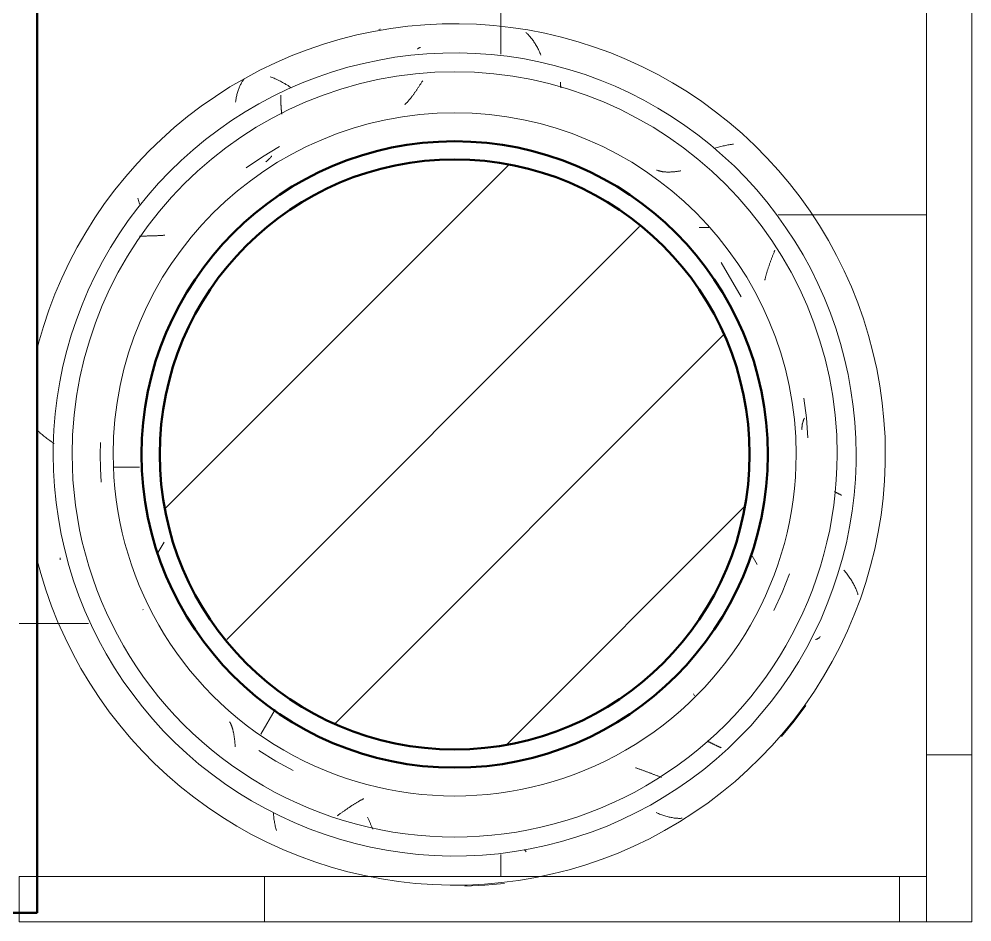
# Model space of a CAD drawing. Header units: millimetres. Extents: x -9358 to 257996, y -67499 to 9117.
# Drawn here: x 51170 to 52220, y -14528 to -13533 of the extents above; entities that cross this region are included whole.
import ezdxf

# ---------------------------------------------------------------- set-up
doc = ezdxf.new("R2010")
doc.units = ezdxf.units.MM
doc.header["$LTSCALE"] = 1000
for name, color, linetype, lineweight in [('A-COL-RFC', 8, 'Continuous', 18), ('A-COL-RFC-1', 8, 'Continuous', 9), ('A-COL-RFC-2', 8, 'Continuous', 50), ('A-WAL-CMU', 8, 'Continuous', 50), ('A-WAL-LOW-20', 8, 'Continuous', 18), ('A-WAL-PAT-1', 8, 'Continuous', 9)]:
    doc.layers.add(name, color=color, linetype=linetype, lineweight=lineweight)

# ---------------------------------------------------------------- blocks, each defined once
blk = doc.blocks.new('Concrete-Round-Column - 650-V34-01-Ground Floor Furniture Plan')
at = {"layer": 'A-COL-RFC-1'}
h = blk.add_hatch(dxfattribs=at)
h.set_pattern_fill('FP_73', color=256, style=0, pattern_type=2)
h.set_pattern_definition([(135, (-12905, -51650), (-106.066, -106.066), [])])
h.paths.add_polyline_path([(325, 0), (318.8, 63.4), (300.3, 124.4), (270.2, 180.6), (229.8, 229.8), (180.6, 270.2), (124.4, 300.3), (63.4, 318.8), (0, 325), (-63.4, 318.8), (-124.4, 300.3), (-180.6, 270.2), (-229.8, 229.8), (-270.2, 180.6), (-300.3, 124.4), (-318.8, 63.4), (-325, 0), (-318.8, -63.4), (-300.3, -124.4), (-270.2, -180.6), (-229.8, -229.8), (-180.6, -270.2), (-124.4, -300.3), (-63.4, -318.8), (0, -325), (63.4, -318.8), (124.4, -300.3), (180.6, -270.2), (229.8, -229.8), (270.2, -180.6), (300.3, -124.4), (318.8, -63.4), (321.9, -31.7)], flags=0)
at = {"layer": 'A-COL-RFC-2'}
for start, end in [(360, 180), (180, 360)]:
    blk.add_arc((0, 0), 325, start, end, dxfattribs=at)
blk = doc.blocks.new('Walls 205 - Walls 13-1778782-01-Ground Floor Furniture Plan')
at = {"layer": 'A-WAL-PAT-1'}
h = blk.add_hatch(dxfattribs=at)
h.set_pattern_fill('FP_143', color=256, style=0, pattern_type=2)
h.set_pattern_definition([(90, (34450, -30900), (-900, 6e-14), [700, -700]), (90, (34000, -31600), (-1800, 1e-13), [700, -700]), (0, (34000, -31600), (0, 700), [])])
h.paths.add_polyline_path([(36620, -31230), (36620, -30230), (34730, -30230), (34730, -31230), (36600, -31230)], flags=0)
h.paths.add_polyline_path([(36600, -30750), (36593.9, -30823.2), (36574.2, -30898.3), (36546.4, -30961.8), (36506.2, -31023.3), (36456.4, -31077.4), (36398.4, -31122.5), (36333.8, -31157.5), (36259.3, -31182.2), (36190.1, -31193.5), (36118.3, -31193.5), (36045.8, -31181.4), (35976.2, -31157.5), (35911.6, -31122.5), (35853.6, -31077.4), (35802.6, -31021.5), (35763.6, -30961.8), (35733.1, -30890.5), (35715.8, -30820), (35710, -30750), (35716.1, -30676.8), (35735.8, -30601.7), (35765.9, -30534.7), (35803.8, -30476.7), (35854.7, -30421.7), (35911.6, -30377.5), (35976.2, -30342.5), (36050.7, -30317.8), (36119.9, -30306.5), (36191.7, -30306.5), (36264.2, -30318.6), (36333.8, -30342.5), (36402.5, -30380.7), (36458.8, -30425.2), (36507.4, -30478.5), (36546.4, -30538.2), (36575.9, -30605.5), (36594.2, -30680), (36598.6, -30732.9)], flags=0)
h.paths.add_polyline_path([(35640, -30750), (35633.9, -30823.2), (35614.2, -30898.3), (35586.4, -30961.8), (35546.2, -31023.3), (35495.1, -31078.4), (35436, -31123.8), (35373.8, -31157.5), (35299.3, -31182.2), (35230.1, -31193.5), (35158.3, -31193.5), (35085.8, -31181.4), (35016.2, -31157.5), (34951.6, -31122.5), (34893.6, -31077.4), (34843.8, -31023.3), (34803.6, -30961.8), (34774.1, -30894.5), (34755.8, -30820), (34750, -30750), (34756.1, -30676.8), (34775.8, -30601.7), (34803.6, -30538.2), (34846.7, -30473.6), (34893.6, -30422.6), (34956.2, -30375), (35016.2, -30342.5), (35090.7, -30317.8), (35159.9, -30306.5), (35231.7, -30306.5), (35304.2, -30318.6), (35373.8, -30342.5), (35442.5, -30380.7), (35498.6, -30425), (35546.2, -30476.7), (35586.4, -30538.2), (35615.9, -30605.5), (35634.2, -30680)], flags=0)
at = {"layer": 'A-WAL-LOW-20'}
for p, q in [((36620, -30230), (34730, -30230)), ((36620, -31230), (36620, -30230))]:
    blk.add_line(p, q, dxfattribs=at)
blk = doc.blocks.new('Walls 208 - Walls 6-1778822-01-Ground Floor Furniture Plan')
at = {"layer": 'A-WAL-PAT-1'}
h = blk.add_hatch(dxfattribs=at)
h.set_pattern_fill('FP_145', color=256, style=0, pattern_type=2)
h.set_pattern_definition([(270, (35494.6, -30930), (900, 6e-14), [700, -700]), (270, (35944.6, -30230), (1800, 1e-13), [700, -700]), (180, (35944.6, -30230), (-9e-14, -700), [])])
h.paths.add_polyline_path([(36670, -30180), (34730, -30180), (34730, -30230), (36670, -30230)], flags=0)
at = {"layer": 'A-WAL-LOW-20'}
for p, q in [((34730, -30180), (36670, -30180)), ((36670, -30180), (36670, -30230)), ((36670, -30230), (34730, -30230))]:
    blk.add_line(p, q, dxfattribs=at)
blk = doc.blocks.new('Walls 209 - Walls 6-1778839-01-Ground Floor Furniture Plan')
at = {"layer": 'A-WAL-PAT-1'}
h = blk.add_hatch(dxfattribs=at)
h.set_pattern_fill('FP_146', color=256, style=0, pattern_type=2)
h.set_pattern_definition([(270, (36170, -31160.4), (900, 6e-14), [700, -700]), (270, (36620, -30460.4), (1800, 1e-13), [700, -700]), (180, (36620, -30460.4), (-9e-14, -700), [])])
h.paths.add_polyline_path([(36670, -30230), (36620, -30230), (36620, -31230), (36670, -31230), (36670, -30293.8)], flags=0)
at = {"layer": 'A-WAL-LOW-20'}
for p, q in [((36620, -31230), (36620, -30230)), ((36620, -30230), (36670, -30230)), ((36670, -30230), (36670, -31230)), ((36670, -31230), (36620, -31230))]:
    blk.add_line(p, q, dxfattribs=at)
blk = doc.blocks.new('FP_258-01-Ground Floor Furniture Plan')
at = {"layer": 'A-WAL-PAT-1'}
for p, q in [((49888.1, 1459.8), (49909.8, 1462.6)), ((49909.8, 1462.6), (49931.6, 1464.3)), ((49910.5, 1460.2), (49910, 1460.4)), ((49911, 1459.9), (49910.5, 1460.2)), ((49911.5, 1459.7), (49911, 1459.9)), ((49912, 1459.5), (49911.5, 1459.7)), ((49912.5, 1459.4), (49912, 1459.5)), ((49913, 1459.2), (49912.5, 1459.4)), ((49913.5, 1459), (49913, 1459.2)), ((49913.9, 1458.9), (49913.5, 1459)), ((49914.4, 1458.7), (49913.9, 1458.9)), ((49914.9, 1458.6), (49914.4, 1458.7)), ((49915.4, 1458.4), (49914.9, 1458.6)), ((49915.9, 1458.3), (49915.4, 1458.4)), ((49916.3, 1458.2), (49915.9, 1458.3)), ((49916.8, 1458.1), (49916.3, 1458.2)), ((49917.3, 1458), (49916.8, 1458.1)), ((49917.8, 1458), (49917.3, 1458)), ((49918.2, 1457.9), (49917.8, 1458)), ((49918.7, 1457.8), (49918.2, 1457.9)), ((49919.2, 1457.8), (49918.7, 1457.8)), ((49919.6, 1457.8), (49919.2, 1457.8)), ((49920.1, 1457.7), (49919.6, 1457.8)), ((49920.6, 1457.7), (49920.1, 1457.7)), ((49921, 1457.7), (49920.6, 1457.7)), ((49921.5, 1457.7), (49921, 1457.7)), ((49922, 1457.7), (49921.5, 1457.7)), ((49922.4, 1457.8), (49922, 1457.7)), ((49725.9, 1427.5), (49725.1, 1427.8)), ((49726.6, 1427.2), (49725.9, 1427.5)), ((49727.4, 1426.9), (49726.6, 1427.2)), ((49728.2, 1426.6), (49727.4, 1426.9)), ((49728.9, 1426.3), (49728.2, 1426.6)), ((49729.7, 1426), (49728.9, 1426.3)), ((49730.5, 1425.7), (49729.7, 1426)), ((49731.2, 1425.4), (49730.5, 1425.7)), ((49732, 1425.1), (49731.2, 1425.4)), ((49732.7, 1424.8), (49732, 1425.1)), ((49733.5, 1424.6), (49732.7, 1424.8)), ((49734.3, 1424.3), (49733.5, 1424.6)), ((49735, 1424), (49734.3, 1424.3)), ((49735.7, 1423.7), (49735, 1424)), ((49736.5, 1423.4), (49735.7, 1423.7)), ((49737.2, 1423.2), (49736.5, 1423.4)), ((49737.9, 1422.9), (49737.2, 1423.2)), ((49738.7, 1422.6), (49737.9, 1422.9)), ((49739.4, 1422.4), (49738.7, 1422.6)), ((49740.1, 1422.1), (49739.4, 1422.4)), ((49740.8, 1421.9), (49740.1, 1422.1)), ((49741.6, 1421.6), (49740.8, 1421.9)), ((49742.3, 1421.4), (49741.6, 1421.6)), ((49743, 1421.1), (49742.3, 1421.4)), ((49743.7, 1420.9), (49743, 1421.1)), ((49744.4, 1420.6), (49743.7, 1420.9)), ((49745.1, 1420.4), (49744.4, 1420.6)), ((49745.8, 1420.2), (49745.1, 1420.4)), ((49746.4, 1420), (49745.8, 1420.2)), ((49747.1, 1419.7), (49746.4, 1420)), ((49747.8, 1419.5), (49747.1, 1419.7)), ((49748.5, 1419.3), (49747.8, 1419.5)), ((49749.1, 1419.1), (49748.5, 1419.3)), ((49749.8, 1418.9), (49749.1, 1419.1)), ((49750.5, 1418.7), (49749.8, 1418.9)), ((49751.1, 1418.5), (49750.5, 1418.7)), ((49751.8, 1418.3), (49751.1, 1418.5)), ((49752.4, 1418.2), (49751.8, 1418.3)), ((49753.1, 1418), (49752.4, 1418.2)), ((49753.7, 1417.8), (49753.1, 1418)), ((49754.3, 1417.7), (49753.7, 1417.8)), ((49755, 1417.5), (49754.3, 1417.7)), ((49755.6, 1417.4), (49755, 1417.5)), ((49756.2, 1417.2), (49755.6, 1417.4)), ((49756.8, 1417.1), (49756.2, 1417.2)), ((49757.4, 1416.9), (49756.8, 1417.1)), ((49758, 1416.8), (49757.4, 1416.9)), ((49637.6, 1324.3), (49637.7, 1323.6)), ((49637.7, 1323.6), (49637.8, 1322.9)), ((49637.8, 1322.9), (49637.9, 1322.2)), ((49637.9, 1322.2), (49638, 1321.6)), ((49638, 1321.6), (49638.1, 1320.9)), ((49638.1, 1320.9), (49638.2, 1320.2)), ((49638.2, 1320.2), (49638.3, 1319.5)), ((49638.3, 1319.5), (49638.3, 1318.9)), ((49638.3, 1318.9), (49638.4, 1318.2)), ((49638.4, 1318.2), (49638.5, 1317.5)), ((49638.5, 1317.5), (49638.6, 1316.9)), ((49638.6, 1316.9), (49638.6, 1316.3)), ((49638.6, 1316.3), (49638.7, 1315.6)), ((49638.7, 1315.6), (49638.7, 1315)), ((49638.7, 1315), (49638.8, 1314.4)), ((49638.8, 1314.4), (49638.8, 1313.7)), ((49638.8, 1313.7), (49638.8, 1313.1)), ((49638.8, 1313.1), (49638.9, 1312.5)), ((49638.9, 1312.5), (49638.9, 1311.9)), ((49638.1, 1302), (49638, 1301.6)), ((49638.2, 1302.5), (49638.1, 1302)), ((49638.3, 1303), (49638.2, 1302.5)), ((49638.4, 1303.6), (49638.3, 1303)), ((49638.5, 1304.1), (49638.4, 1303.6)), ((49638.6, 1305.1), (49638.5, 1304.6)), ((49638.5, 1304.6), (49638.5, 1304.1)), ((49638.7, 1305.7), (49638.6, 1305.1)), ((49638.8, 1306.7), (49638.7, 1306.2)), ((49638.7, 1306.2), (49638.7, 1305.7)), ((49638.9, 1308.4), (49638.8, 1307.8)), ((49638.8, 1307.8), (49638.8, 1307.3)), ((49638.8, 1307.3), (49638.8, 1306.7)), ((49638.9, 1311.9), (49638.9, 1311.3)), ((49638.9, 1311.3), (49638.9, 1310.7)), ((49638.9, 1310.7), (49638.9, 1310.1)), ((49638.9, 1310.1), (49638.9, 1309.6)), ((49638.9, 1309.6), (49638.9, 1309)), ((49638.9, 1309), (49638.9, 1308.4)), ((49636.8, 1297.8), (49636.7, 1297.4)), ((49637, 1298.3), (49636.8, 1297.8)), ((49637.2, 1298.7), (49637, 1298.3)), ((49637.3, 1299.2), (49637.2, 1298.7)), ((49637.5, 1299.6), (49637.3, 1299.2)), ((49637.6, 1300.1), (49637.5, 1299.6)), ((49637.7, 1300.6), (49637.6, 1300.1)), ((49637.9, 1301.1), (49637.7, 1300.6)), ((49638, 1301.6), (49637.9, 1301.1)), ((49538.3, 1039.8), (49539, 1039.3)), ((49539, 1039.3), (49539.7, 1038.9)), ((49539.7, 1038.9), (49540.4, 1038.4)), ((49540.4, 1038.4), (49541, 1038)), ((49541, 1038), (49541.7, 1037.6)), ((49541.7, 1037.6), (49542.4, 1037.1)), ((49542.4, 1037.1), (49543, 1036.7)), ((49543, 1036.7), (49543.7, 1036.3)), ((49543.7, 1036.3), (49544.4, 1035.9)), ((49544.4, 1035.9), (49545, 1035.4)), ((49545, 1035.4), (49545.7, 1035)), ((49545.7, 1035), (49546.3, 1034.6)), ((49546.3, 1034.6), (49546.9, 1034.2)), ((49546.9, 1034.2), (49547.6, 1033.7)), ((49547.6, 1033.7), (49548.2, 1033.3)), ((49548.2, 1033.3), (49548.8, 1032.9)), ((49548.8, 1032.9), (49549.4, 1032.5)), ((49549.4, 1032.5), (49550, 1032.1)), ((49550, 1032.1), (49550.6, 1031.6)), ((49550.6, 1031.6), (49551.2, 1031.2)), ((49551.2, 1031.2), (49551.8, 1030.8)), ((49551.8, 1030.8), (49552.4, 1030.4)), ((49552.4, 1030.4), (49553, 1030)), ((49553, 1030), (49553.6, 1029.5)), ((49553.6, 1029.5), (49554.1, 1029.1)), ((49554.1, 1029.1), (49554.7, 1028.7)), ((49554.7, 1028.7), (49555.2, 1028.3)), ((49555.2, 1028.3), (49555.8, 1027.9)), ((49555.8, 1027.9), (49556.3, 1027.5)), ((49556.3, 1027.5), (49556.8, 1027.1)), ((49556.8, 1027.1), (49557.4, 1026.6)), ((49557.4, 1026.6), (49557.9, 1026.2)), ((49557.9, 1026.2), (49558.4, 1025.8)), ((49558.4, 1025.8), (49558.9, 1025.4)), ((49558.9, 1025.4), (49559.4, 1025)), ((49559.4, 1025), (49559.9, 1024.6)), ((49559.9, 1024.6), (49560.4, 1024.2)), ((49560.4, 1024.2), (49560.8, 1023.8)), ((49560.8, 1023.8), (49561.3, 1023.3)), ((49561.3, 1023.3), (49561.8, 1022.9)), ((49561.8, 1022.9), (49562.2, 1022.5)), ((49562.2, 1022.5), (49562.6, 1022.1)), ((49562.6, 1022.1), (49563.1, 1021.7)), ((49563.1, 1021.7), (49563.5, 1021.3)), ((49563.5, 1021.3), (49563.9, 1020.9)), ((49563.9, 1020.9), (49564.3, 1020.5)), ((49564.3, 1020.5), (49564.7, 1020)), ((49622, 863.4), (49610.7, 882.1)), ((49621.2, 873.3), (49621.6, 873)), ((49621.6, 873), (49622, 872.7)), ((49622, 872.7), (49622.3, 872.5)), ((49622.3, 872.5), (49622.7, 872.2)), ((49622.7, 872.2), (49623.1, 871.9)), ((49623.1, 871.9), (49623.4, 871.6)), ((49623.4, 871.6), (49623.8, 871.2)), ((49634.4, 845.3), (49622, 863.4)), ((49623.8, 871.2), (49624.1, 870.9)), ((49624.1, 870.9), (49624.5, 870.6)), ((49624.5, 870.6), (49624.8, 870.3)), ((49624.8, 870.3), (49625.1, 870)), ((49625.1, 870), (49625.4, 869.6)), ((49625.4, 869.6), (49625.7, 869.3)), ((49625.7, 869.3), (49626, 868.9)), ((49626, 868.9), (49626.3, 868.6)), ((49626.3, 868.6), (49626.6, 868.2)), ((49626.6, 868.2), (49626.9, 867.9)), ((49626.9, 867.9), (49627.1, 867.5)), ((49627.1, 867.5), (49627.4, 867.2)), ((49627.4, 867.2), (49627.6, 866.8)), ((49708.5, 755.6), (49708.5, 754.8)), ((49708.5, 754.8), (49708.6, 754.1)), ((49708.6, 754.1), (49708.7, 753.4)), ((49708.7, 753.4), (49708.7, 752.6)), ((49708.7, 752.6), (49708.7, 751.9)), ((49708.7, 751.9), (49708.8, 751.1)), ((49708.8, 751.1), (49708.8, 750.4)), ((49708.8, 750.4), (49708.9, 749.6)), ((49708.9, 749.6), (49708.9, 748.9)), ((49708.9, 748.9), (49708.9, 748.1)), ((49708.9, 748.1), (49709, 747.3)), ((49709, 747.3), (49709, 746.6)), ((49709, 746.6), (49709, 745.8)), ((49709, 745.8), (49709.1, 745)), ((49709.1, 745), (49709.1, 744.2)), ((49709.1, 744.2), (49709.1, 743.4)), ((49709.1, 743.4), (49709.1, 742.6)), ((49709.1, 742.6), (49709.2, 741.8)), ((49709.2, 741.8), (49709.2, 741)), ((49709.2, 741), (49709.2, 740.2)), ((49709.2, 740.2), (49709.2, 739.4)), ((49709.2, 739.4), (49709.3, 738.6)), ((49709.3, 738.6), (49709.3, 737.7)), ((49709.3, 737.7), (49709.3, 736.9)), ((49709.3, 736.9), (49709.3, 736.1)), ((49709.3, 736.1), (49709.4, 735.3)), ((49709.4, 735.3), (49709.4, 734.4)), ((49709.4, 734.4), (49709.4, 733.6)), ((49709.4, 733.6), (49709.4, 732.7)), ((49709.4, 732.7), (49709.4, 731.9)), ((49709.4, 731.9), (49709.5, 731.1)), ((49709.5, 731.1), (49709.5, 730.2)), ((49709.5, 730.2), (49709.5, 729.4)), ((49709.5, 729.4), (49709.5, 728.5)), ((49709.5, 728.5), (49709.6, 727.7)), ((49950, 684.3), (49936.8, 684.6))]:
    blk.add_line(p, q, dxfattribs=at)
blk = doc.blocks.new('FP_259-01-Ground Floor Furniture Plan')
at = {"layer": 'A-WAL-LOW-20', "flags": 128}
blk.add_lwpolyline([(50066.4, 615), (50081.1, 618.9), (50099.3, 624.5), (50117.2, 630.9), (50134.8, 637.9), (50152.1, 645.7), (50169.1, 654.1), (50185.8, 663.2), (50202.1, 672.9), (50217.9, 683.3), (50233.4, 694.4), (50248.4, 706), (50262.9, 718.2), (50276.9, 731), (50290.4, 744.4), (50303.4, 758.3), (50315.8, 772.6), (50327.6, 787.5), (50338.7, 802.8), (50349.3, 818.6), (50359.3, 834.8), (50368.5, 851.3), (50377.1, 868.2), (50385.1, 885.5), (50392.3, 903), (50398.8, 920.9), (50404.6, 938.9), (50409.7, 957.2), (50414, 975.7), (50417.6, 994.3), (50420.5, 1013.1), (50422.6, 1032), (50423.9, 1050.9), (50424.5, 1069.9), (50424.3, 1088.9), (50423.4, 1107.8), (50421.7, 1126.7), (50419.3, 1145.5), (50416.1, 1164.3), (50412.1, 1182.8), (50407.5, 1201.2), (50402, 1219.4), (50395.9, 1237.4), (50389.1, 1255.1), (50381.5, 1272.5), (50373.3, 1289.6), (50364.3, 1306.3), (50354.8, 1322.7), (50344.5, 1338.7), (50333.7, 1354.3), (50322.2, 1369.4), (50310.1, 1384), (50297.5, 1398.2), (50284.3, 1411.8), (50270.5, 1424.9), (50256.3, 1437.5), (50241.5, 1449.4), (50226.3, 1460.8), (50210.7, 1471.5), (50194.6, 1481.6), (50178.2, 1491.1), (50161.4, 1499.9), (50144.2, 1508), (50126.7, 1515.4), (50109, 1522.1), (50091, 1528.1), (50072.7, 1533.4), (50054.3, 1537.9), (50035.7, 1541.7), (50017, 1544.8), (49998.1, 1547.1), (49979.2, 1548.6), (49960.2, 1549.4), (49950, 1549.5)], dxfattribs=at)
at = {"layer": 'A-WAL-PAT-1'}
for p, q in [((50089.3, 1512.5), (50088.2, 1511.9)), ((50090.4, 1513.2), (50089.3, 1512.5)), ((50091.4, 1513.8), (50090.4, 1513.2)), ((50092.4, 1514.4), (50091.4, 1513.8)), ((50093.5, 1514.9), (50092.4, 1514.4)), ((50094.5, 1515.5), (50093.5, 1514.9)), ((50095.5, 1516), (50094.5, 1515.5)), ((50096.6, 1516.4), (50095.5, 1516)), ((50097.6, 1516.9), (50096.6, 1516.4)), ((50098.6, 1517.3), (50097.6, 1516.9)), ((50099.6, 1517.7), (50098.6, 1517.3)), ((50100.6, 1518.1), (50099.6, 1517.7)), ((50101.6, 1518.5), (50100.6, 1518.1)), ((50102.6, 1518.8), (50101.6, 1518.5)), ((50103.5, 1519.1), (50102.6, 1518.8)), ((50104.5, 1519.3), (50103.5, 1519.1)), ((50078.6, 1504.9), (50077.5, 1504)), ((50079.7, 1505.8), (50078.6, 1504.9)), ((50080.8, 1506.6), (50079.7, 1505.8)), ((50081.8, 1507.4), (50080.8, 1506.6)), ((50082.9, 1508.2), (50081.8, 1507.4)), ((50084, 1509), (50082.9, 1508.2)), ((50085.1, 1509.7), (50084, 1509)), ((50086.1, 1510.5), (50085.1, 1509.7)), ((50087.2, 1511.2), (50086.1, 1510.5)), ((50088.2, 1511.9), (50087.2, 1511.2)), ((50226.5, 1462.1), (50243.9, 1449)), ((50244.2, 1448.8), (50243.6, 1449.3)), ((50243.9, 1449), (50260.8, 1435.1)), ((50244.8, 1448.2), (50244.2, 1448.8)), ((50245.5, 1447.6), (50244.8, 1448.2)), ((50246, 1447), (50245.5, 1447.6)), ((50246.6, 1446.4), (50246, 1447)), ((50247.2, 1445.7), (50246.6, 1446.4)), ((50247.7, 1445), (50247.2, 1445.7)), ((50350.8, 1324.7), (50350.7, 1325.6)), ((50350.9, 1323.7), (50350.8, 1324.7)), ((50350.9, 1322.8), (50350.9, 1323.7)), ((50349.7, 1312.3), (50349.9, 1313.4)), ((50349.9, 1313.4), (50350.1, 1314.5)), ((50350.1, 1314.5), (50350.3, 1315.6)), ((50350.3, 1315.6), (50350.5, 1316.7)), ((50350.5, 1316.7), (50350.6, 1317.7)), ((50350.6, 1317.7), (50350.7, 1318.7)), ((50350.7, 1318.7), (50350.8, 1319.8)), ((50350.8, 1320.8), (50350.9, 1321.8)), ((50350.8, 1319.8), (50350.8, 1320.8)), ((50350.9, 1321.8), (50350.9, 1322.8)), ((50346.5, 1302), (50347, 1303.2)), ((50347, 1303.2), (50347.4, 1304.3)), ((50347.4, 1304.3), (50347.8, 1305.5)), ((50347.8, 1305.5), (50348.2, 1306.7)), ((50348.2, 1306.7), (50348.5, 1307.8)), ((50348.5, 1307.8), (50348.8, 1309)), ((50348.8, 1309), (50349.2, 1310.1)), ((50349.2, 1310.1), (50349.4, 1311.2)), ((50349.4, 1311.2), (50349.7, 1312.3)), ((50344.5, 1297.1), (50345.1, 1298.4)), ((50345.1, 1298.4), (50345.6, 1299.6)), ((50345.6, 1299.6), (50346.1, 1300.8)), ((50346.1, 1300.8), (50346.5, 1302)), ((50385.6, 1152), (50386.7, 1152.9)), ((50386.7, 1152.9), (50387.7, 1153.9)), ((50422.5, 1129.8), (50424.6, 1108.1)), ((50424.6, 1108.1), (50425.6, 1086.3)), ((50344.6, 875.1), (50346, 875.2)), ((50346, 875.2), (50347.4, 875.4)), ((50347.4, 875.4), (50348.8, 875.6)), ((50348.8, 875.6), (50350.2, 875.7)), ((50350.2, 875.7), (50351.6, 875.9)), ((50351.6, 875.9), (50352.9, 876.1)), ((50352.9, 876.1), (50354.2, 876.3)), ((50354.2, 876.3), (50355.6, 876.6)), ((50355.6, 876.6), (50356.9, 876.8)), ((50356.9, 876.8), (50358.2, 877.1)), ((50358.2, 877.1), (50359.4, 877.3)), ((50359.4, 877.3), (50360.7, 877.6)), ((50360.7, 877.6), (50361.9, 877.9)), ((50361.9, 877.9), (50363.1, 878.2)), ((50363.1, 878.2), (50364.3, 878.5))]:
    blk.add_line(p, q, dxfattribs=at)
blk = doc.blocks.new('FP_260-01-Ground Floor Furniture Plan')
at = {"layer": 'A-WAL-LOW-20', "flags": 128}
blk.add_lwpolyline([(49950, 1549.5), (49931, 1549.2), (49912.1, 1548), (49893.2, 1546.1), (49874.4, 1543.5), (49855.7, 1540.1), (49837.2, 1535.9), (49818.9, 1531.1), (49800.7, 1525.5), (49782.8, 1519.1), (49765.2, 1512.1), (49747.9, 1504.3), (49730.9, 1495.9), (49714.2, 1486.8), (49697.9, 1477.1), (49682, 1466.7), (49666.6, 1455.6), (49651.6, 1444), (49637.1, 1431.8), (49623.1, 1419), (49609.6, 1405.6), (49596.6, 1391.7), (49584.2, 1377.4), (49572.4, 1362.5), (49561.3, 1347.2), (49550.7, 1331.4), (49540.7, 1315.2), (49531.5, 1298.7), (49522.9, 1281.8), (49514.9, 1264.5), (49507.7, 1247), (49501.2, 1229.1), (49495.4, 1211.1), (49490.3, 1192.8), (49486, 1174.3), (49482.4, 1155.7), (49479.5, 1136.9), (49477.4, 1118), (49476.1, 1099.1), (49475.5, 1080.1), (49475.7, 1061.1), (49476.6, 1042.2), (49478.3, 1023.3), (49480.7, 1004.5), (49483.9, 985.7), (49487.9, 967.2), (49492.5, 948.8), (49498, 930.6), (49504.1, 912.6), (49510.9, 894.9), (49518.5, 877.5), (49526.7, 860.4), (49535.7, 843.7), (49545.2, 827.3), (49555.5, 811.3), (49566.3, 795.7), (49577.8, 780.6), (49589.9, 766), (49602.5, 751.8), (49615.7, 738.2), (49629.5, 725.1), (49643.7, 712.5), (49658.4, 700.6), (49673.7, 689.2), (49689.3, 678.5), (49705.4, 668.4), (49721.8, 658.9), (49738.6, 650.1), (49755.8, 642), (49773.3, 634.6), (49791, 627.9), (49809, 621.9), (49827.3, 616.6), (49833.8, 615)], dxfattribs=at)
at = {"layer": 'A-WAL-PAT-1'}
for p, q in [((49608.1, 1382.3), (49608.3, 1381.1)), ((49608.3, 1381.1), (49608.4, 1379.9)), ((49608.4, 1379.9), (49608.6, 1378.7)), ((49608.6, 1378.7), (49608.9, 1377.4)), ((49608.9, 1377.4), (49609.1, 1376.1)), ((49609.1, 1376.1), (49609.3, 1374.9)), ((49609.3, 1374.9), (49609.6, 1373.6)), ((49609.6, 1373.6), (49609.9, 1372.3)), ((49609.9, 1372.3), (49610.2, 1371)), ((49610.2, 1371), (49610.5, 1369.6)), ((49610.5, 1369.6), (49610.9, 1368.3)), ((49610.9, 1368.3), (49611.2, 1367)), ((49611.2, 1367), (49611.6, 1365.6)), ((49611.6, 1365.6), (49612, 1364.3)), ((49612, 1364.3), (49612.4, 1362.9)), ((49612.4, 1362.9), (49612.9, 1361.5)), ((49501.7, 1166.1), (49500.6, 1165.5)), ((49502.8, 1166.7), (49501.7, 1166.1)), ((49504, 1167.3), (49502.8, 1166.7)), ((49505.1, 1167.8), (49504, 1167.3)), ((49506.3, 1168.4), (49505.1, 1167.8)), ((49507.5, 1169), (49506.3, 1168.4)), ((49508.8, 1169.5), (49507.5, 1169)), ((49510, 1170.1), (49508.8, 1169.5)), ((49487, 1155.5), (49486.3, 1154.7)), ((49487.7, 1156.2), (49487, 1155.5)), ((49488.4, 1156.9), (49487.7, 1156.2)), ((49489.2, 1157.6), (49488.4, 1156.9)), ((49490, 1158.3), (49489.2, 1157.6)), ((49490.9, 1159), (49490, 1158.3)), ((49491.7, 1159.7), (49490.9, 1159)), ((49492.6, 1160.3), (49491.7, 1159.7)), ((49493.5, 1161), (49492.6, 1160.3)), ((49494.4, 1161.7), (49493.5, 1161)), ((49495.4, 1162.3), (49494.4, 1161.7)), ((49496.4, 1163), (49495.4, 1162.3)), ((49497.4, 1163.6), (49496.4, 1163)), ((49498.4, 1164.2), (49497.4, 1163.6)), ((49499.5, 1164.9), (49498.4, 1164.2)), ((49500.6, 1165.5), (49499.5, 1164.9)), ((49485.6, 1154), (49485, 1153.3)), ((49486.3, 1154.7), (49485.6, 1154)), ((49481.4, 993.2), (49481.6, 992.4)), ((49481.6, 992.4), (49481.8, 991.6)), ((49544.5, 892.7), (49543.7, 891.4)), ((49545.3, 893.9), (49544.5, 892.7)), ((49546.1, 895.1), (49545.3, 893.9)), ((49538.9, 883.1), (49538.3, 881.9)), ((49539.5, 884.3), (49538.9, 883.1)), ((49540.2, 885.4), (49539.5, 884.3)), ((49540.9, 886.6), (49540.2, 885.4)), ((49541.5, 887.8), (49540.9, 886.6)), ((49542.3, 889), (49541.5, 887.8)), ((49543, 890.2), (49542.3, 889)), ((49543.7, 891.4), (49543, 890.2)), ((49534.3, 872.8), (49533.9, 871.7)), ((49534.7, 873.9), (49534.3, 872.8)), ((49535.2, 875), (49534.7, 873.9)), ((49535.6, 876.1), (49535.2, 875)), ((49536.1, 877.3), (49535.6, 876.1)), ((49536.6, 878.4), (49536.1, 877.3)), ((49537.2, 879.6), (49536.6, 878.4)), ((49537.7, 880.7), (49537.2, 879.6)), ((49538.3, 881.9), (49537.7, 880.7)), ((49536.3, 843.2), (49537, 842.7)), ((49537, 842.7), (49537.7, 842.1)), ((49537.7, 842.1), (49538.4, 841.6)), ((49538.4, 841.6), (49539.2, 841)), ((49539.2, 841), (49539.9, 840.5)), ((49539.9, 840.5), (49540.7, 840)), ((49540.7, 840), (49541.6, 839.6)), ((49541.6, 839.6), (49542.4, 839.1)), ((49542.4, 839.1), (49543.3, 838.7)), ((49543.3, 838.7), (49544.2, 838.2)), ((49544.2, 838.2), (49545.2, 837.8)), ((49545.2, 837.8), (49546.1, 837.4)), ((49546.1, 837.4), (49547.1, 837)), ((49547.1, 837), (49548.1, 836.7)), ((49548.1, 836.7), (49549.1, 836.3)), ((49549.1, 836.3), (49550.2, 836)), ((49550.2, 836), (49551.2, 835.7)), ((49551.2, 835.7), (49552.3, 835.4)), ((49552.3, 835.4), (49553.4, 835.1)), ((49553.4, 835.1), (49554.6, 834.8)), ((49554.6, 834.8), (49555.7, 834.6)), ((49555.7, 834.6), (49556.9, 834.4)), ((49556.9, 834.4), (49558.1, 834.1)), ((49558.1, 834.1), (49559.3, 833.9)), ((49559.3, 833.9), (49560.6, 833.8)), ((49560.6, 833.8), (49561.8, 833.6)), ((49667.6, 725.9), (49668.9, 726.2)), ((49668.9, 726.2), (49670.1, 726.6)), ((49670.1, 726.6), (49671.4, 727.1)), ((49671.4, 727.1), (49672.8, 727.5)), ((49672.8, 727.5), (49674.1, 727.9)), ((49674.1, 727.9), (49675.4, 728.4)), ((49934.8, 629), (49935.7, 630.2)), ((49935.7, 630.2), (49936.5, 631.4)), ((49936.5, 631.4), (49937.3, 632.6)), ((49937.3, 632.6), (49938.1, 633.8)), ((49927.2, 619.4), (49928.1, 620.4)), ((49928.1, 620.4), (49929, 621.4)), ((49929, 621.4), (49929.8, 622.4)), ((49929.8, 622.4), (49930.7, 623.4)), ((49930.7, 623.4), (49931.5, 624.5)), ((49931.5, 624.5), (49932.3, 625.6)), ((49932.3, 625.6), (49933.2, 626.7)), ((49933.2, 626.7), (49934, 627.9)), ((49934, 627.9), (49934.8, 629)), ((49922.9, 614.8), (49923.8, 615.7)), ((49923.8, 615.7), (49924.7, 616.6)), ((49924.7, 616.6), (49925.5, 617.5)), ((49925.5, 617.5), (49926.4, 618.4)), ((49926.4, 618.4), (49927.2, 619.4))]:
    blk.add_line(p, q, dxfattribs=at)
blk = doc.blocks.new('FP_261-01-Ground Floor Furniture Plan')
at = {"layer": 'A-WAL-PAT-1'}
for p, q in [((50081.6, 1443.8), (50102, 1435.9)), ((50102, 1435.9), (50122, 1426.7)), ((50305.4, 1302), (50305.8, 1302.8)), ((50301.2, 1291), (50301.5, 1291.7)), ((50301.5, 1291.7), (50301.8, 1292.5)), ((50301.8, 1292.5), (50302.1, 1293.3)), ((50302.1, 1293.3), (50302.4, 1294.1)), ((50302.4, 1294.1), (50302.7, 1294.8)), ((50302.7, 1294.8), (50303, 1295.6)), ((50303, 1295.6), (50303.3, 1296.4)), ((50303.3, 1296.4), (50303.6, 1297.2)), ((50303.6, 1297.2), (50303.9, 1298)), ((50303.9, 1298), (50304.2, 1298.8)), ((50304.2, 1298.8), (50304.5, 1299.6)), ((50304.5, 1299.6), (50304.8, 1300.4)), ((50304.8, 1300.4), (50305.1, 1301.2)), ((50305.1, 1301.2), (50305.4, 1302)), ((50297.3, 1280.6), (50297.6, 1281.3)), ((50297.6, 1281.3), (50297.8, 1282)), ((50297.8, 1282), (50298.1, 1282.7)), ((50298.1, 1282.7), (50298.4, 1283.5)), ((50298.4, 1283.5), (50298.6, 1284.2)), ((50298.6, 1284.2), (50298.9, 1284.9)), ((50298.9, 1284.9), (50299.2, 1285.7)), ((50299.2, 1285.7), (50299.5, 1286.4)), ((50299.5, 1286.4), (50299.7, 1287.2)), ((50299.7, 1287.2), (50300, 1287.9)), ((50300, 1287.9), (50300.3, 1288.7)), ((50300.3, 1288.7), (50300.6, 1289.4)), ((50300.6, 1289.4), (50300.9, 1290.2)), ((50300.9, 1290.2), (50301.2, 1291)), ((50295.2, 1274.3), (50295.4, 1275)), ((50295.4, 1275), (50295.7, 1275.7)), ((50295.7, 1275.7), (50295.9, 1276.3)), ((50295.9, 1276.3), (50296.1, 1277)), ((50296.1, 1277), (50296.3, 1277.7)), ((50296.3, 1277.7), (50296.6, 1278.4)), ((50296.6, 1278.4), (50296.8, 1279.2)), ((50296.8, 1279.2), (50297.1, 1279.9)), ((50297.1, 1279.9), (50297.3, 1280.6)), ((50349.6, 979.1), (50350.4, 979.4)), ((50350.4, 979.4), (50351.1, 979.7)), ((50351.1, 979.7), (50351.9, 980.1)), ((50351.9, 980.1), (50352.6, 980.4)), ((50352.6, 980.4), (50353.4, 980.7)), ((50353.4, 980.7), (50354.2, 981.1)), ((50354.2, 981.1), (50354.9, 981.4)), ((50354.9, 981.4), (50355.7, 981.8)), ((50355.7, 981.8), (50356.5, 982.1)), ((50356.5, 982.1), (50357.2, 982.4)), ((50357.2, 982.4), (50358, 982.8)), ((50358, 982.8), (50358.8, 983.1)), ((50358.8, 983.1), (50359.6, 983.5)), ((50359.6, 983.5), (50360.3, 983.8)), ((50360.3, 983.8), (50361.1, 984.2)), ((50361.1, 984.2), (50361.9, 984.5)), ((50361.9, 984.5), (50362.7, 984.9)), ((50329.5, 974.3), (50329.2, 974.8)), ((50329.8, 973.7), (50329.5, 974.3)), ((50330.1, 973.1), (50329.8, 973.7)), ((50330.4, 972.6), (50330.1, 973.1)), ((50330.7, 972), (50330.4, 972.6)), ((50331, 971.4), (50330.7, 972)), ((50331.3, 970.8), (50331, 971.4)), ((50331.6, 970.3), (50331.3, 970.8)), ((50332, 969.7), (50331.6, 970.3)), ((50332.3, 969.1), (50332, 969.7)), ((50332.6, 968.5), (50332.3, 969.1)), ((50333, 967.9), (50332.6, 968.5)), ((50333.4, 967.3), (50333, 967.9)), ((50333.7, 966.7), (50333.4, 967.3)), ((50334.1, 966.1), (50333.7, 966.7)), ((50334.5, 965.5), (50334.1, 966.1)), ((50334.8, 964.9), (50334.5, 965.5)), ((50335.2, 964.3), (50334.8, 964.9)), ((50335.6, 963.7), (50335.2, 964.3)), ((50336, 963.1), (50335.6, 963.7)), ((50336.4, 962.5), (50336, 963.1)), ((50336.8, 961.8), (50336.4, 962.5)), ((50337.2, 961.2), (50336.8, 961.8)), ((50337.6, 960.6), (50337.2, 961.2)), ((50338.1, 960), (50337.6, 960.6)), ((50338.5, 959.3), (50338.1, 960)), ((50338.9, 958.7), (50338.5, 959.3)), ((50339.3, 958.1), (50338.9, 958.7)), ((50339.8, 957.4), (50339.3, 958.1)), ((50340.2, 956.8), (50339.8, 957.4)), ((50340.7, 956.1), (50340.2, 956.8)), ((50341.1, 955.5), (50340.7, 956.1)), ((50341.6, 954.8), (50341.1, 955.5)), ((50342, 954.2), (50341.6, 954.8)), ((50342.5, 953.5), (50342, 954.2)), ((50342.9, 952.9), (50342.5, 953.5)), ((50343.4, 952.2), (50342.9, 952.9)), ((50343.8, 951.5), (50343.4, 952.2)), ((50344.3, 950.9), (50343.8, 951.5)), ((50344.8, 950.2), (50344.3, 950.9)), ((50345.3, 949.5), (50344.8, 950.2)), ((50345.7, 948.9), (50345.3, 949.5)), ((50346.2, 948.2), (50345.7, 948.9)), ((50346.7, 947.5), (50346.2, 948.2)), ((50347.2, 946.8), (50346.7, 947.5)), ((50347.6, 946.2), (50347.2, 946.8)), ((50348.1, 945.5), (50347.6, 946.2)), ((50298.2, 897.2), (50287.7, 877.9)), ((50287.7, 877.9), (50276.1, 859.3)), ((50249.5, 829.4), (50250.1, 829.6)), ((50250.1, 829.6), (50250.6, 829.7)), ((50250.6, 829.7), (50251.1, 829.9)), ((50251.1, 829.9), (50251.6, 830.1)), ((50251.6, 830.1), (50252.2, 830.2)), ((50252.2, 830.2), (50252.7, 830.4)), ((50252.7, 830.4), (50253.2, 830.5)), ((50253.2, 830.5), (50253.8, 830.7)), ((50253.8, 830.7), (50254.4, 830.8)), ((50254.4, 830.8), (50254.9, 831)), ((50254.9, 831), (50255.5, 831.1)), ((50255.5, 831.1), (50256.1, 831.2)), ((50256.1, 831.2), (50256.7, 831.3)), ((50256.7, 831.3), (50257.3, 831.5)), ((50257.3, 831.5), (50257.9, 831.6)), ((50257.9, 831.6), (50258.5, 831.7)), ((50258.5, 831.7), (50259.1, 831.8)), ((50259.1, 831.8), (50259.8, 831.9)), ((50259.8, 831.9), (50260.4, 832)), ((50260.4, 832), (50261.1, 832.1)), ((50261.1, 832.1), (50261.7, 832.2)), ((50261.7, 832.2), (50262.4, 832.3)), ((50262.4, 832.3), (50263, 832.3)), ((50263, 832.3), (50263.7, 832.4)), ((50263.7, 832.4), (50264.4, 832.5)), ((50264.4, 832.5), (50265, 832.6)), ((50265, 832.6), (50265.7, 832.6)), ((50265.7, 832.6), (50266.4, 832.7)), ((50266.4, 832.7), (50267.1, 832.8)), ((50267.1, 832.8), (50267.8, 832.8)), ((50267.8, 832.8), (50268.5, 832.9)), ((50268.5, 832.9), (50269.2, 833)), ((50269.2, 833), (50270, 833)), ((50270, 833), (50270.7, 833.1)), ((50270.7, 833.1), (50271.4, 833.1)), ((50271.4, 833.1), (50272.2, 833.1)), ((50244.5, 827), (50244.9, 827.3)), ((50244.9, 827.3), (50245.3, 827.5)), ((50245.3, 827.5), (50245.8, 827.7)), ((50245.8, 827.7), (50246.2, 828)), ((50246.2, 828), (50246.7, 828.2)), ((50246.7, 828.2), (50247.1, 828.4)), ((50247.1, 828.4), (50247.6, 828.6)), ((50247.6, 828.6), (50248.1, 828.8)), ((50248.1, 828.8), (50248.6, 829)), ((50248.6, 829), (50249, 829.2)), ((50249, 829.2), (50249.5, 829.4)), ((50120.9, 731.4), (50121.2, 731.6)), ((49965.3, 684.6), (49950, 684.3)), ((49980.6, 685.5), (49965.3, 684.6))]:
    blk.add_line(p, q, dxfattribs=at)
blk = doc.blocks.new('FP_262-01-Ground Floor Furniture Plan')
at = {"layer": 'A-WAL-LOW-20', "flags": 128}
blk.add_lwpolyline([(49950, 632.6), (49967.7, 633), (49985.4, 634), (50003, 635.8), (50020.5, 638.3), (50037.9, 641.4), (50055.2, 645.3), (50072.3, 649.8), (50089.2, 655.1), (50105.8, 661), (50122.3, 667.5), (50138.4, 674.7), (50154.3, 682.6), (50169.8, 691.1), (50185, 700.2), (50199.8, 709.9), (50214.2, 720.2), (50228.2, 731), (50241.7, 742.4), (50254.8, 754.3), (50267.4, 766.8), (50279.4, 779.7), (50291, 793.1), (50302, 807), (50312.4, 821.3), (50322.3, 836), (50331.5, 851), (50340.2, 866.5), (50348.2, 882.3), (50355.6, 898.3), (50362.3, 914.7), (50368.4, 931.3), (50373.8, 948.2), (50378.6, 965.2), (50382.6, 982.4), (50386, 999.8), (50388.6, 1017.3), (50390.6, 1034.9), (50391.8, 1052.5), (50392.4, 1070.2), (50392.2, 1087.9), (50391.3, 1105.6), (50389.8, 1123.2), (50387.5, 1140.8), (50384.5, 1158.2), (50380.8, 1175.5), (50376.5, 1192.7), (50371.4, 1209.6), (50365.7, 1226.4), (50359.3, 1242.9), (50352.3, 1259.1), (50344.6, 1275), (50336.3, 1290.7), (50327.3, 1305.9), (50317.8, 1320.8), (50307.7, 1335.4), (50297, 1349.4), (50285.7, 1363.1), (50273.9, 1376.3), (50261.6, 1389), (50248.8, 1401.2), (50235.5, 1412.9), (50221.8, 1424.1), (50207.6, 1434.6), (50193, 1444.7), (50178.1, 1454.1), (50162.7, 1462.9), (50147, 1471.1), (50131, 1478.7), (50114.7, 1485.6), (50098.2, 1491.8), (50081.4, 1497.4), (50064.4, 1502.3), (50047.2, 1506.6), (50029.9, 1510.1), (50012.4, 1513), (49994.9, 1515.1), (49977.2, 1516.6), (49959.6, 1517.3), (49950, 1517.4)], dxfattribs=at)
at = {"layer": 'A-WAL-PAT-1'}
for p, q in [((49991.1, 1493.9), (49990.9, 1493.5)), ((49991.3, 1494.4), (49991.1, 1493.9)), ((49991.6, 1494.8), (49991.3, 1494.4)), ((49991.8, 1495.3), (49991.6, 1494.8)), ((49992, 1495.7), (49991.8, 1495.3)), ((49992.2, 1496.2), (49992, 1495.7)), ((49992.5, 1496.6), (49992.2, 1496.2)), ((49992.7, 1497.1), (49992.5, 1496.6)), ((49992.9, 1497.5), (49992.7, 1497.1)), ((49993.2, 1498), (49992.9, 1497.5)), ((49993.4, 1498.4), (49993.2, 1498)), ((49993.6, 1498.8), (49993.4, 1498.4)), ((49993.9, 1499.3), (49993.6, 1498.8)), ((49994.1, 1499.7), (49993.9, 1499.3)), ((49994.3, 1500.2), (49994.1, 1499.7)), ((49994.6, 1500.6), (49994.3, 1500.2)), ((49994.8, 1501.1), (49994.6, 1500.6)), ((49995, 1501.5), (49994.8, 1501.1)), ((50150.7, 1477.7), (50150.5, 1477.8)), ((50150.9, 1477.6), (50150.7, 1477.7)), ((50151, 1477.5), (50150.9, 1477.6)), ((50151.2, 1477.3), (50151, 1477.5)), ((50151.3, 1477.2), (50151.2, 1477.3)), ((50151.5, 1477.1), (50151.3, 1477.2)), ((50151.7, 1476.9), (50151.5, 1477.1)), ((50151.8, 1476.8), (50151.7, 1476.9)), ((50151.9, 1476.6), (50151.8, 1476.8)), ((50152.1, 1476.5), (50151.9, 1476.6)), ((50152.2, 1476.3), (50152.1, 1476.5)), ((50152.3, 1476.1), (50152.2, 1476.3)), ((50152.5, 1475.9), (50152.3, 1476.1)), ((50152.6, 1475.7), (50152.5, 1475.9)), ((50152.7, 1475.5), (50152.6, 1475.7)), ((50152.8, 1475.3), (50152.7, 1475.5)), ((50152.9, 1475.1), (50152.8, 1475.3)), ((50153.1, 1474.9), (50152.9, 1475.1)), ((50153.2, 1474.7), (50153.1, 1474.9)), ((50153.3, 1474.4), (50153.2, 1474.7)), ((50153.4, 1474.2), (50153.3, 1474.4)), ((50153.4, 1474), (50153.4, 1474.2)), ((50153.5, 1473.7), (50153.4, 1474)), ((50153.6, 1473.4), (50153.5, 1473.7)), ((50153.7, 1473.2), (50153.6, 1473.4)), ((50153.8, 1472.9), (50153.7, 1473.2)), ((50153.9, 1472.6), (50153.8, 1472.9)), ((50271.4, 1364.9), (50271.6, 1365.3)), ((50271.6, 1365.3), (50271.8, 1365.7)), ((50271.8, 1365.7), (50272, 1366.1)), ((50272, 1366.1), (50272.2, 1366.6)), ((50272.2, 1366.6), (50272.4, 1367)), ((50272.4, 1367), (50272.5, 1367.4)), ((50272.5, 1367.4), (50272.7, 1367.8)), ((50272.7, 1367.8), (50272.9, 1368.2)), ((50272.9, 1368.2), (50273.1, 1368.6)), ((50266.2, 1354.3), (50266.4, 1354.7)), ((50266.4, 1354.7), (50266.7, 1355.2)), ((50266.7, 1355.2), (50266.9, 1355.6)), ((50266.9, 1355.6), (50267.1, 1356.1)), ((50267.1, 1356.1), (50267.3, 1356.5)), ((50267.3, 1356.5), (50267.6, 1356.9)), ((50267.6, 1356.9), (50267.8, 1357.4)), ((50267.8, 1357.4), (50268, 1357.8)), ((50268, 1357.8), (50268.2, 1358.3)), ((50268.2, 1358.3), (50268.4, 1358.7)), ((50268.4, 1358.7), (50268.7, 1359.2)), ((50268.7, 1359.2), (50268.9, 1359.6)), ((50268.9, 1359.6), (50269.1, 1360)), ((50269.1, 1360), (50269.3, 1360.5)), ((50269.3, 1360.5), (50269.5, 1360.9)), ((50269.5, 1360.9), (50269.8, 1361.4)), ((50269.8, 1361.4), (50270, 1361.8)), ((50270, 1361.8), (50270.2, 1362.3)), ((50270.2, 1362.3), (50270.4, 1362.7)), ((50270.4, 1362.7), (50270.6, 1363.1)), ((50270.6, 1363.1), (50270.8, 1363.6)), ((50270.8, 1363.6), (50271, 1364)), ((50271, 1364), (50271.2, 1364.4)), ((50271.2, 1364.4), (50271.4, 1364.9)), ((50265.8, 1353.4), (50266, 1353.8)), ((50266, 1353.8), (50266.2, 1354.3)), ((50063.7, 640.4), (50063.9, 640.3)), ((50063.9, 640.3), (50064.1, 640.3)), ((50064.1, 640.3), (50064.4, 640.3)), ((50064.4, 640.3), (50064.6, 640.2)), ((50064.6, 640.2), (50064.8, 640.2)), ((50064.8, 640.2), (50065, 640.2)), ((50065, 640.2), (50065.2, 640.2)), ((50065.2, 640.2), (50065.4, 640.2)), ((50065.4, 640.2), (50065.6, 640.2)), ((50065.6, 640.2), (50065.8, 640.3)), ((50065.8, 640.3), (50066, 640.3)), ((50066, 640.3), (50066.2, 640.3))]:
    blk.add_line(p, q, dxfattribs=at)
blk = doc.blocks.new('FP_263-01-Ground Floor Furniture Plan')
at = {"layer": 'A-WAL-LOW-20', "flags": 128}
blk.add_lwpolyline([(49950, 1517.4), (49932.3, 1517), (49914.6, 1516), (49897, 1514.2), (49879.5, 1511.7), (49862.1, 1508.6), (49844.8, 1504.7), (49827.7, 1500.2), (49810.8, 1494.9), (49794.2, 1489), (49777.7, 1482.5), (49761.6, 1475.3), (49745.7, 1467.4), (49730.2, 1458.9), (49715, 1449.8), (49700.2, 1440.1), (49685.8, 1429.8), (49671.8, 1419), (49658.3, 1407.6), (49645.2, 1395.7), (49632.6, 1383.2), (49620.6, 1370.3), (49609, 1356.9), (49598, 1343), (49587.6, 1328.7), (49577.7, 1314), (49568.5, 1299), (49559.8, 1283.5), (49551.8, 1267.7), (49544.4, 1251.7), (49537.7, 1235.3), (49531.6, 1218.7), (49526.2, 1201.8), (49521.4, 1184.8), (49517.4, 1167.6), (49514, 1150.2), (49511.4, 1132.7), (49509.4, 1115.1), (49508.2, 1097.5), (49507.6, 1079.8), (49507.8, 1062.1), (49508.7, 1044.4), (49510.2, 1026.8), (49512.5, 1009.2), (49515.5, 991.8), (49519.2, 974.5), (49523.5, 957.3), (49528.6, 940.4), (49534.3, 923.6), (49540.7, 907.1), (49547.7, 890.9), (49555.4, 875), (49563.7, 859.3), (49572.7, 844.1), (49582.2, 829.2), (49592.3, 814.6), (49603, 800.6), (49614.3, 786.9), (49626.1, 773.7), (49638.4, 761), (49651.2, 748.8), (49664.5, 737.1), (49678.2, 725.9), (49692.4, 715.4), (49707, 705.3), (49721.9, 695.9), (49737.3, 687.1), (49753, 678.9), (49769, 671.3), (49785.3, 664.4), (49801.8, 658.2), (49818.6, 652.6), (49835.6, 647.7), (49852.8, 643.4), (49870.1, 639.9), (49887.6, 637), (49905.1, 634.9), (49922.8, 633.4), (49940.4, 632.7), (49950, 632.6)], dxfattribs=at)
at = {"layer": 'A-WAL-PAT-1'}
for p, q in [((49540.5, 1191.5), (49540, 1191.5)), ((49541, 1191.6), (49540.5, 1191.5)), ((49541.4, 1191.6), (49541, 1191.6)), ((49541.9, 1191.6), (49541.4, 1191.6)), ((49542.4, 1191.7), (49541.9, 1191.6)), ((49542.9, 1191.7), (49542.4, 1191.7)), ((49543.3, 1191.8), (49542.9, 1191.7)), ((49543.8, 1191.8), (49543.3, 1191.8)), ((49544.3, 1191.9), (49543.8, 1191.8)), ((49544.7, 1191.9), (49544.3, 1191.9)), ((49545.2, 1192), (49544.7, 1191.9)), ((49545.7, 1192), (49545.2, 1192)), ((49546.1, 1192.1), (49545.7, 1192)), ((49501.7, 1037.5), (49501.7, 1037.3)), ((49501.7, 1037.3), (49501.7, 1037.1)), ((49501.7, 1037.1), (49501.7, 1036.9)), ((49501.7, 1036.9), (49501.8, 1036.7)), ((49501.8, 1036.7), (49501.8, 1036.5)), ((49501.8, 1036.5), (49501.9, 1036.3)), ((49501.9, 1036.3), (49502, 1036.1)), ((49502, 1036.1), (49502.1, 1035.9)), ((49502.1, 1035.9), (49502.2, 1035.7)), ((49502.2, 1035.7), (49502.3, 1035.5)), ((49502.3, 1035.5), (49502.4, 1035.4)), ((49502.4, 1035.4), (49502.5, 1035.2)), ((49502.5, 1035.2), (49502.6, 1035)), ((49502.6, 1035), (49502.7, 1034.8)), ((49502.7, 1034.8), (49502.9, 1034.6)), ((49502.9, 1034.6), (49503, 1034.4)), ((49503, 1034.4), (49503.2, 1034.3)), ((49503.2, 1034.3), (49503.3, 1034.1)), ((49503.3, 1034.1), (49503.5, 1033.9)), ((49554.2, 883.3), (49554.7, 883.3)), ((49554.7, 883.3), (49555.1, 883.3)), ((49555.1, 883.3), (49555.5, 883.3)), ((49555.5, 883.3), (49555.9, 883.3)), ((49555.9, 883.3), (49556.4, 883.3)), ((49556.4, 883.3), (49556.8, 883.3)), ((49556.8, 883.3), (49557.3, 883.3)), ((49557.3, 883.3), (49557.7, 883.3)), ((49557.7, 883.3), (49558.1, 883.3)), ((49558.1, 883.3), (49558.6, 883.3)), ((49558.6, 883.3), (49559.1, 883.3)), ((49559.1, 883.3), (49559.5, 883.3)), ((49559.5, 883.3), (49560, 883.3)), ((49560, 883.3), (49560.4, 883.4)), ((49560.4, 883.4), (49560.9, 883.4)), ((49560.9, 883.4), (49561.4, 883.4)), ((49561.4, 883.4), (49561.8, 883.4)), ((49561.8, 883.4), (49562.3, 883.4)), ((49562.3, 883.4), (49562.8, 883.5)), ((49562.8, 883.5), (49563.3, 883.5)), ((49563.3, 883.5), (49563.8, 883.5)), ((49563.8, 883.5), (49564.2, 883.6)), ((49564.2, 883.6), (49564.7, 883.6)), ((49564.7, 883.6), (49565.2, 883.6)), ((49565.2, 883.6), (49565.7, 883.7)), ((49565.7, 883.7), (49566.2, 883.7)), ((49566.2, 883.7), (49566.7, 883.7)), ((49566.7, 883.7), (49567.2, 883.8)), ((49567.2, 883.8), (49567.7, 883.8)), ((49567.7, 883.8), (49568.2, 883.9)), ((49568.2, 883.9), (49568.7, 883.9)), ((49568.7, 883.9), (49569.2, 883.9)), ((49569.2, 883.9), (49569.7, 884)), ((49569.7, 884), (49570.2, 884)), ((49570.2, 884), (49570.7, 884.1)), ((49570.7, 884.1), (49571.2, 884.1)), ((49571.2, 884.1), (49571.7, 884.2)), ((49571.7, 884.2), (49572.2, 884.2)), ((49572.2, 884.2), (49572.7, 884.3)), ((49572.7, 884.3), (49573.2, 884.3)), ((49573.2, 884.3), (49573.6, 884.4)), ((49573.6, 884.4), (49574.1, 884.4)), ((49574.1, 884.4), (49574.6, 884.4)), ((49574.6, 884.4), (49575.1, 884.5))]:
    blk.add_line(p, q, dxfattribs=at)
blk = doc.blocks.new('Walls 323 - Walls 78-2881743-01-Ground Floor Furniture Plan')
at = {"layer": 'A-WAL-PAT-1'}
h = blk.add_hatch(dxfattribs=at)
h.set_pattern_fill('FP_174', color=256, style=0, pattern_type=2)
h.set_pattern_definition([(90, (36085, -50575), (-132.08, 528.32), [43.586, -352.654, 43.586, -352.654, -2113.28]), (90, (36085, -50575), (-132.08, 528.32), [-792.48, 43.586, -748.894, 43.586, -352.654, -924.56]), (90, (36085, -50575), (-132.08, 528.32), [-1981.2, 43.586, -220.574, 43.586, -616.814]), (210, (36018.96, -50376.88), (-391.49854, -378.54464), [43.586, -352.654, 43.586, -2465.934]), (210, (36018.96, -50376.88), (-391.49854, -378.54464), [-439.826, -352.654, 43.586, -748.894, -1320.8]), (210, (36018.96, -50376.88), (-391.49854, -378.54464), [-1584.96, 43.586, -352.654, 43.586, -880.974]), (210, (36018.96, -50376.88), (-391.49854, -378.54464), [-2024.786, -220.574, 43.586, -616.814]), (330, (35754.8, -50310.84), (523.57854, -149.77536), [43.586, -352.654, 43.586, -2465.934]), (330, (35754.8, -50310.84), (523.57854, -149.77536), [-439.826, -352.654, 43.586, -748.894, -1320.8]), (330, (35754.8, -50310.84), (523.57854, -149.77536), [-1584.96, 43.586, -352.654, 43.586, -880.974]), (330, (35754.8, -50310.84), (523.57854, -149.77536), [-2024.786, -220.574, 43.586, -616.814])])
h.paths.add_polyline_path([(50326.3, 1075), (50320.6, 1140.3), (50303.6, 1203.7), (50275, 1264.4), (50238.3, 1316.9), (50191.9, 1363.3), (50138.1, 1400.9), (50078.7, 1428.6), (50015.3, 1445.6), (49950, 1451.3), (49884.7, 1445.6), (49821.3, 1428.6), (49760.6, 1400), (49708.1, 1363.3), (49661.7, 1316.9), (49624.1, 1263.1), (49595.3, 1199.6), (49579.3, 1138.4), (49573.7, 1075), (49579.4, 1009.7), (49596.4, 946.3), (49624.1, 886.9), (49661.7, 833.1), (49708.1, 786.7), (49761.9, 749.1), (49821.4, 721.4), (49884.7, 704.4), (49950, 698.7), (50015.3, 704.4), (50078.7, 721.4), (50138.1, 749.1), (50191.9, 786.7), (50238.3, 833.1), (50275.9, 886.9), (50304.8, 950.6), (50320.7, 1011.6), (50321.4, 1018.5)], flags=0)
h.paths.add_polyline_path([(50295, 1075), (50288.9, 1010.8), (50271, 948.9), (50241.9, 891.5), (50202.7, 840.5), (50154.7, 797.7), (50099.7, 764.6), (50039.6, 742.3), (49976.6, 731.5), (49918.2, 731.5), (49850.3, 745.2), (49796.2, 766.2), (49737.6, 803.7), (49693.1, 845.2), (49656.1, 894.4), (49628.2, 950.6), (49610.9, 1011.6), (49605, 1075), (49611.1, 1139.2), (49629, 1201.1), (49658.1, 1258.5), (49697.3, 1309.5), (49745.3, 1352.3), (49800.3, 1385.4), (49860.4, 1407.7), (49923.4, 1418.5), (49983.6, 1418.2), (50044.4, 1406.8), (50103.8, 1383.8), (50157.9, 1350.3), (50206.9, 1304.8), (50243.9, 1255.6), (50271.8, 1199.4), (50289.1, 1138.4), (50292.7, 1100.3)], flags=0)
at = {"layer": 'A-WAL-LOW-20'}
for radius, start, end in [(421.5, 90, 270), (421.5, 270, 90), (376.3, 90, 270), (376.3, 270, 90)]:
    blk.add_arc((49950, 1075), radius, start, end, dxfattribs=at)
for name in ['FP_260-01-Ground Floor Furniture Plan', 'FP_259-01-Ground Floor Furniture Plan', 'FP_263-01-Ground Floor Furniture Plan', 'FP_262-01-Ground Floor Furniture Plan', 'FP_258-01-Ground Floor Furniture Plan', 'FP_261-01-Ground Floor Furniture Plan']:
    blk.add_blockref(name, (0, 0), dxfattribs=at)
blk = doc.blocks.new('G')
at = {"layer": 'A-WAL-PAT-1'}
h = blk.add_hatch(dxfattribs=at)
h.set_pattern_fill('FP_2', color=256, style=0, pattern_type=2)
h.set_pattern_definition([(0, (0, 0), (812.8, 203.2), [33.528, -576.072, 33.528, -576.072, -3251.2]), (0, (0, 0), (812.8, 203.2), [-1219.2, 33.528, -1185.672, 33.528, -576.072, -1422.4]), (0, (0, 0), (812.8, 203.2), [-3048, 33.528, -372.872, 33.528, -982.472]), (120, (304.8, 101.6), (-582.3764, 602.30545), [33.528, -576.072, 33.528, -576.072, -3251.2]), (120, (304.8, 101.6), (-582.3764, 602.30545), [-1219.2, 33.528, -1185.672, 33.528, -576.072, -1422.4]), (120, (304.8, 101.6), (-582.3764, 602.30545), [-3048, 33.528, -372.872, 33.528, -982.472]), (240, (406.4, 508), (-230.4236, -805.50545), [33.528, -576.072, 33.528, -576.072, -3251.2]), (240, (406.4, 508), (-230.4236, -805.50545), [-1219.2, 33.528, -1185.672, 33.528, -576.072, -1422.4]), (240, (406.4, 508), (-230.4236, -805.50545), [-3048, 33.528, -372.872, 33.528, -982.472])])
h.paths.add_polyline_path([(51650, -14210), (51650, -14190), (51586.6, -14183.8), (51525.6, -14165.3), (51469.4, -14135.2), (51420.2, -14094.8), (51379.8, -14045.6), (51349.7, -13989.4), (51331.2, -13928.4), (51325, -13865), (51331.2, -13801.6), (51349.7, -13740.6), (51379.8, -13684.4), (51420.2, -13635.2), (51469.4, -13594.8), (51525.6, -13564.7), (51586.6, -13546.2), (51650, -13540), (51650, -13520), (51586.6, -13525.9), (51523.9, -13544.1), (51468.4, -13571.7), (51417, -13610.7), (51374.7, -13657.1), (51341.2, -13711.2), (51317.3, -13775.4), (51306.5, -13833.2), (51306.5, -13896.8), (51318.2, -13959.4), (51341.2, -14018.8), (51374.7, -14072.9), (51420.2, -14121.9), (51468.4, -14158.3), (51525.6, -14186.8), (51586.6, -14204.1), (51628.1, -14208)], flags=0)
at = {"layer": 'A-WAL-CMU'}
for p, q in [((51190, -14370), (51190, -12250)), ((51020, -14370), (51190, -14370))]:
    blk.add_line(p, q, dxfattribs=at)
for start, end in [(90, 270), (270, 90)]:
    blk.add_arc((51650, -13865), 345, start, end, dxfattribs=at)
at = {"layer": 'A-COL-RFC', "rotation": 90.00000000000006}
blk.add_blockref('Concrete-Round-Column - 650-V34-01-Ground Floor Furniture Plan', (51650, -13865), dxfattribs=at)
at = {"layer": 'A-WAL-LOW-20'}
for name, p, rotation in [('Walls 205 - Walls 13-1778782-01-Ground Floor Furniture Plan', (82400, 22290), 270.0000000000001), ('Walls 208 - Walls 6-1778822-01-Ground Floor Furniture Plan', (82400, 22290), 270.0000000000001), ('Walls 323 - Walls 78-2881743-01-Ground Floor Furniture Plan', (50575, 36085), 270.0000000000002), ('Walls 209 - Walls 6-1778839-01-Ground Floor Furniture Plan', (82400, 22290), 270.0000000000001)]:
    blk.add_blockref(name, p, dxfattribs=dict(at, rotation=rotation))

msp = doc.modelspace()

# ---------------------------------------------------------------- block references
msp.add_blockref('G', (0, -148.1))

doc.saveas('drawing.dxf')
